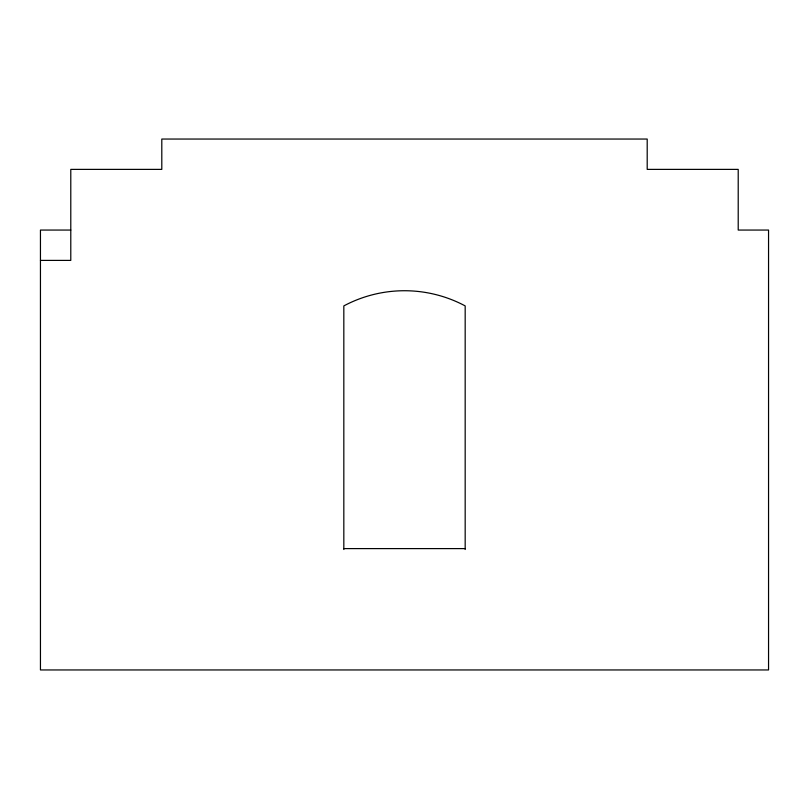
<?xml version="1.0" encoding="UTF-8"?>
<svg xmlns="http://www.w3.org/2000/svg" width="809" height="809" viewBox="0 0 809 809"><rect width="100%" height="100%" fill="white"/><g stroke="black" fill="none" stroke-linecap="round" stroke-linejoin="round"><path stroke-width="1.21" d="M70.787 230.059L40.45 230.059L40.45 669.953L768.55 669.953L768.55 230.059L738.212 230.059L738.212 169.384L647.2 169.384L647.2 139.047L161.8 139.047L161.8 169.384L70.787 169.384L70.787 260.397L40.45 260.397M343.825 548.603L465.175 548.603M465.175 549.513L465.175 305.903A128.934 128.934 0 0 0 343.825 305.903L343.825 549.513"/></g></svg>
